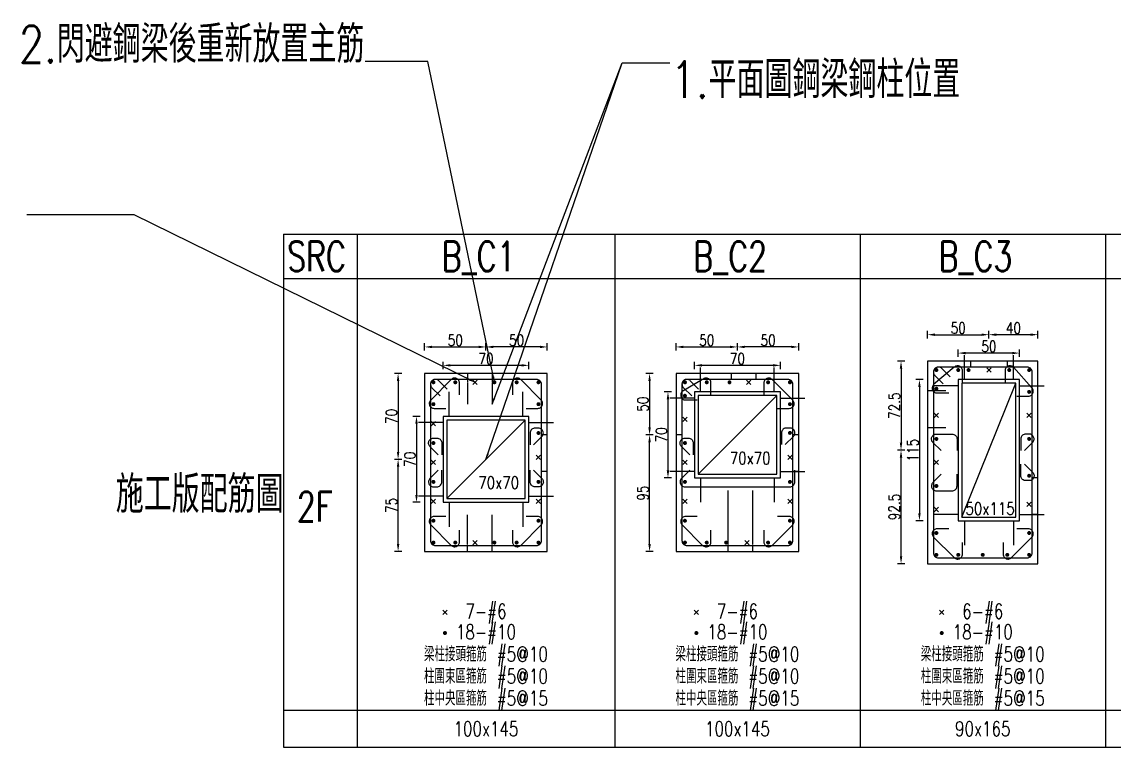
# Model space of a CAD drawing. Header units: millimetres. Extents: x 1284 to 6172, y 54950 to 59013.
# Drawn here: x 2054 to 2944, y 55389 to 55980 of the extents above; entities that cross this region are included whole.
import ezdxf
from ezdxf.enums import TextEntityAlignment as Align

# ---------------------------------------------------------------- set-up
doc = ezdxf.new("R2010")
doc.units = ezdxf.units.MM
doc.linetypes.add('CENTER', pattern=[2, 1.25, -0.25, 0.25, -0.25])
for name, color, linetype in [('SRC鋼梁', 1, 'Continuous'), ('TC-鋼柱', 11, 'Continuous'), ('主筋斷面', 1, 'Continuous'), ('工作筋', 1, 'Continuous'), ('文字-主筋根數', 7, 'Continuous'), ('文字-剪力筋 中央區', 7, 'Continuous'), ('文字-剪力筋-BC', 7, 'Continuous'), ('文字-剪力筋-圍束區', 7, 'Continuous'), ('文字-斷面尺寸', 7, 'Continuous'), ('文字-柱線名稱', 7, 'Continuous'), ('文字-樓群名稱', 7, 'Continuous'), ('柱斷面線', 4, 'Continuous'), ('標註字', 4, 'Continuous'), ('箍筋線', 1, 'Continuous'), ('網格線', 7, 'Continuous')]:
    doc.layers.add(name, color=color, linetype=linetype)
doc.layers.add('TC-鋼粱(隱藏)', color=183, linetype='CENTER', plot=False)
doc.styles.get("Standard").update_dxf_attribs({"font": 'arial.ttf'})
doc.styles.add('TXT', font='TXT.shx', dxfattribs={"width": 0.8, "bigfont": 'ae.shx'})
doc.dimstyles.new('ISO-25', dxfattribs={"dimtxt": 2.5, "dimasz": 2.5, "dimexe": 1.25, "dimexo": 0.625, "dimtad": 1, "dimtxsty": 'Standard', "dimcen": 2.5, "dimadec": 0, "dimazin": 0, "dimtfac": 1, "dimtmove": 0, "dimatfit": 3, "dimfxl": 0, "dimarcsym": 0})
doc.dimstyles.new('TC-DIM1(60)', dxfattribs={"dimscale": 0.3, "dimtxt": 30, "dimasz": 20, "dimexe": 10, "dimexo": 10, "dimgap": 3, "dimtad": 1, "dimdec": 1, "dimdsep": 46, "dimtxsty": 'TXT', "dimcen": 1, "dimclrd": 4, "dimclre": 4, "dimclrt": 6, "dimadec": 0, "dimazin": 0, "dimtfac": 1, "dimtdec": 1, "dimtix": 1, "dimtofl": 0, "dimtmove": 2, "dimatfit": 3, "dimfxl": 0, "dimtolj": 1, "dimtzin": 0, "dimarcsym": 0})

# ---------------------------------------------------------------- blocks, each defined once
blk = doc.blocks.new('Circle_Filled')
at = {"const_width": 0.5}
blk.add_lwpolyline([(-0.25, 0, 1), (0.25, 0, 1)], format="xyb", close=True, dxfattribs=at)
blk = doc.blocks.new('*D92')
at = {"layer": 'Defpoints', "color": 0}
for p in [(2432.09, 55715.35), (2432.09, 55700.35), (2382.08, 55693.73)]:
    blk.add_point(p, dxfattribs=at)
at = {"layer": '標註字', "color": 4, "lineweight": -2}
for p, q in [((2382.08, 55712.35), (2382.08, 55718.35)), ((2432.09, 55712.35), (2432.09, 55718.35)), ((2388.08, 55715.35), (2426.09, 55715.35))]:
    blk.add_line(p, q, dxfattribs=at)
at = {"layer": '標註字', "color": 4}
for points in [[(2388.08, 55716.35), (2388.08, 55714.35), (2382.08, 55715.35)], [(2426.09, 55716.35), (2426.09, 55714.35), (2432.09, 55715.35)]]:
    blk.add_solid(points, dxfattribs=at)
at = {"layer": '標註字', "color": 6, "insert": (2407.08, 55720.75), "char_height": 9, "attachment_point": 5, "style": 'TXT'}
blk.add_mtext('\\A1;50', dxfattribs=at)
blk = doc.blocks.new('*D93')
at = {"layer": 'Defpoints', "color": 0}
for p in [(2432.09, 55715.35), (2432.09, 55700.35), (2482.08, 55693.73)]:
    blk.add_point(p, dxfattribs=at)
at = {"layer": '標註字', "color": 4, "lineweight": -2}
for p, q in [((2432.09, 55712.35), (2432.09, 55718.35)), ((2482.08, 55712.35), (2482.08, 55718.35)), ((2476.08, 55715.35), (2438.09, 55715.35))]:
    blk.add_line(p, q, dxfattribs=at)
at = {"layer": '標註字', "color": 4}
for points in [[(2438.09, 55716.35), (2438.09, 55714.35), (2432.09, 55715.35)], [(2476.08, 55716.35), (2476.08, 55714.35), (2482.08, 55715.35)]]:
    blk.add_solid(points, dxfattribs=at)
at = {"layer": '標註字', "color": 6, "insert": (2457.08, 55720.75), "char_height": 9, "attachment_point": 5, "style": 'TXT'}
blk.add_mtext('\\A1;50', dxfattribs=at)
blk = doc.blocks.new('*D94')
at = {"layer": 'Defpoints', "color": 0}
for p in [(2360.46, 55623.73), (2375.46, 55623.73), (2382.08, 55548.73)]:
    blk.add_point(p, dxfattribs=at)
at = {"layer": '標註字', "color": 4, "lineweight": -2}
for p, q in [((2363.46, 55623.73), (2357.46, 55623.73)), ((2360.46, 55554.73), (2360.46, 55617.73)), ((2363.46, 55548.73), (2357.46, 55548.73))]:
    blk.add_line(p, q, dxfattribs=at)
at = {"layer": '標註字', "color": 4}
for points in [[(2359.46, 55617.73), (2361.46, 55617.73), (2360.46, 55623.73)], [(2359.46, 55554.73), (2361.46, 55554.73), (2360.46, 55548.73)]]:
    blk.add_solid(points, dxfattribs=at)
at = {"layer": '標註字', "color": 6, "insert": (2355.06, 55586.23), "char_height": 9, "attachment_point": 5, "rotation": 90, "style": 'TXT'}
blk.add_mtext('\\A1;75', dxfattribs=at)
blk = doc.blocks.new('*D95')
at = {"layer": 'Defpoints', "color": 0}
for p in [(2382.08, 55693.73), (2360.46, 55623.73), (2375.46, 55623.73)]:
    blk.add_point(p, dxfattribs=at)
at = {"layer": '標註字', "color": 4, "lineweight": -2}
for p, q in [((2363.46, 55693.73), (2357.46, 55693.73)), ((2360.46, 55687.73), (2360.46, 55629.73)), ((2363.46, 55623.73), (2357.46, 55623.73))]:
    blk.add_line(p, q, dxfattribs=at)
at = {"layer": '標註字', "color": 4}
for points in [[(2359.46, 55687.73), (2361.46, 55687.73), (2360.46, 55693.73)], [(2359.46, 55629.73), (2361.46, 55629.73), (2360.46, 55623.73)]]:
    blk.add_solid(points, dxfattribs=at)
at = {"layer": '標註字', "color": 6, "insert": (2355.06, 55658.73), "char_height": 9, "attachment_point": 5, "rotation": 90, "style": 'TXT'}
blk.add_mtext('\\A1;70', dxfattribs=at)
blk = doc.blocks.new('*D96')
at = {"layer": 'Defpoints', "color": 0}
for p in [(2397.08, 55658.73), (2375.46, 55588.73), (2397.08, 55588.73)]:
    blk.add_point(p, dxfattribs=at)
at = {"layer": '標註字', "color": 4, "lineweight": -2}
for p, q in [((2378.46, 55658.73), (2372.46, 55658.73)), ((2375.46, 55652.73), (2375.46, 55594.73)), ((2378.46, 55588.73), (2372.46, 55588.73))]:
    blk.add_line(p, q, dxfattribs=at)
at = {"layer": '標註字', "color": 4}
for points in [[(2374.46, 55652.73), (2376.46, 55652.73), (2375.46, 55658.73)], [(2374.46, 55594.73), (2376.46, 55594.73), (2375.46, 55588.73)]]:
    blk.add_solid(points, dxfattribs=at)
at = {"layer": '標註字', "color": 6, "insert": (2370.06, 55623.73), "char_height": 9, "attachment_point": 5, "rotation": 90, "style": 'TXT'}
blk.add_mtext('\\A1;70', dxfattribs=at)
blk = doc.blocks.new('*D97')
at = {"layer": 'Defpoints', "color": 0}
for p in [(2397.08, 55700.35), (2397.08, 55658.73), (2467.08, 55658.73)]:
    blk.add_point(p, dxfattribs=at)
at = {"layer": '標註字', "color": 4, "lineweight": -2}
for p, q in [((2397.08, 55697.35), (2397.08, 55703.35)), ((2461.08, 55700.35), (2403.08, 55700.35)), ((2467.08, 55697.35), (2467.08, 55703.35))]:
    blk.add_line(p, q, dxfattribs=at)
at = {"layer": '標註字', "color": 4}
for points in [[(2403.08, 55701.35), (2403.08, 55699.35), (2397.08, 55700.35)], [(2461.08, 55701.35), (2461.08, 55699.35), (2467.08, 55700.35)]]:
    blk.add_solid(points, dxfattribs=at)
at = {"layer": '標註字', "color": 6, "insert": (2432.08, 55705.75), "char_height": 9, "attachment_point": 5, "style": 'TXT'}
blk.add_mtext('\\A1;70', dxfattribs=at)
blk = doc.blocks.new('*D98')
at = {"layer": 'Defpoints', "color": 0}
for p in [(2842.09, 55725.35), (2842.09, 55710.35), (2792.08, 55703.73)]:
    blk.add_point(p, dxfattribs=at)
at = {"layer": '標註字', "color": 4, "lineweight": -2}
for p, q in [((2792.08, 55722.35), (2792.08, 55728.35)), ((2798.08, 55725.35), (2836.09, 55725.35)), ((2842.09, 55722.35), (2842.09, 55728.35))]:
    blk.add_line(p, q, dxfattribs=at)
at = {"layer": '標註字', "color": 4}
for points in [[(2798.08, 55726.35), (2798.08, 55724.35), (2792.08, 55725.35)], [(2836.09, 55726.35), (2836.09, 55724.35), (2842.09, 55725.35)]]:
    blk.add_solid(points, dxfattribs=at)
at = {"layer": '標註字', "color": 6, "insert": (2817.08, 55730.75), "char_height": 9, "attachment_point": 5, "style": 'TXT'}
blk.add_mtext('\\A1;50', dxfattribs=at)
blk = doc.blocks.new('*D99')
at = {"layer": 'Defpoints', "color": 0}
for p in [(2842.09, 55725.35), (2842.09, 55710.35), (2882.08, 55703.73)]:
    blk.add_point(p, dxfattribs=at)
at = {"layer": '標註字', "color": 4, "lineweight": -2}
for p, q in [((2842.09, 55722.35), (2842.09, 55728.35)), ((2876.08, 55725.35), (2848.09, 55725.35)), ((2882.08, 55722.35), (2882.08, 55728.35))]:
    blk.add_line(p, q, dxfattribs=at)
at = {"layer": '標註字', "color": 4}
for points in [[(2848.09, 55726.35), (2848.09, 55724.35), (2842.09, 55725.35)], [(2876.08, 55726.35), (2876.08, 55724.35), (2882.08, 55725.35)]]:
    blk.add_solid(points, dxfattribs=at)
at = {"layer": '標註字', "color": 6, "insert": (2862.08, 55730.75), "char_height": 9, "attachment_point": 5, "style": 'TXT'}
blk.add_mtext('\\A1;40', dxfattribs=at)
blk = doc.blocks.new('*D100')
at = {"layer": 'Defpoints', "color": 0}
for p in [(2770.46, 55631.22), (2785.46, 55631.22), (2792.08, 55538.73)]:
    blk.add_point(p, dxfattribs=at)
at = {"layer": '標註字', "color": 4, "lineweight": -2}
for p, q in [((2773.46, 55631.22), (2767.46, 55631.22)), ((2770.46, 55544.73), (2770.46, 55625.22)), ((2773.46, 55538.73), (2767.46, 55538.73))]:
    blk.add_line(p, q, dxfattribs=at)
at = {"layer": '標註字', "color": 4}
for points in [[(2769.46, 55625.22), (2771.46, 55625.22), (2770.46, 55631.22)], [(2769.46, 55544.73), (2771.46, 55544.73), (2770.46, 55538.73)]]:
    blk.add_solid(points, dxfattribs=at)
at = {"layer": '標註字', "color": 6, "insert": (2765.06, 55584.97), "char_height": 9, "attachment_point": 5, "rotation": 90, "style": 'TXT'}
blk.add_mtext('\\A1;92.5', dxfattribs=at)
blk = doc.blocks.new('*D17')
at = {"layer": 'Defpoints', "color": 0}
for p in [(2792.08, 55703.73), (2770.46, 55631.22), (2785.46, 55631.22)]:
    blk.add_point(p, dxfattribs=at)
at = {"layer": '標註字', "color": 4, "lineweight": -2}
for p, q in [((2773.46, 55703.73), (2767.46, 55703.73)), ((2770.46, 55697.73), (2770.46, 55637.22)), ((2773.46, 55631.22), (2767.46, 55631.22))]:
    blk.add_line(p, q, dxfattribs=at)
at = {"layer": '標註字', "color": 4}
for points in [[(2769.46, 55697.73), (2771.46, 55697.73), (2770.46, 55703.73)], [(2769.46, 55637.22), (2771.46, 55637.22), (2770.46, 55631.22)]]:
    blk.add_solid(points, dxfattribs=at)
at = {"layer": '標註字', "color": 6, "insert": (2765.06, 55667.47), "char_height": 9, "attachment_point": 5, "rotation": 90, "style": 'TXT'}
blk.add_mtext('\\A1;72.5', dxfattribs=at)
blk = doc.blocks.new('*D18')
at = {"layer": 'Defpoints', "color": 0}
for p in [(2817.08, 55688.72), (2785.46, 55573.72), (2817.08, 55573.72)]:
    blk.add_point(p, dxfattribs=at)
at = {"layer": '標註字', "color": 4, "lineweight": -2}
for p, q in [((2788.46, 55688.72), (2782.46, 55688.72)), ((2785.46, 55682.72), (2785.46, 55579.72)), ((2788.46, 55573.72), (2782.46, 55573.72))]:
    blk.add_line(p, q, dxfattribs=at)
at = {"layer": '標註字', "color": 4}
for points in [[(2784.46, 55682.72), (2786.46, 55682.72), (2785.46, 55688.72)], [(2784.46, 55579.72), (2786.46, 55579.72), (2785.46, 55573.72)]]:
    blk.add_solid(points, dxfattribs=at)
at = {"layer": '標註字', "color": 6, "insert": (2780.06, 55631.22), "char_height": 9, "attachment_point": 5, "rotation": 90, "style": 'TXT'}
blk.add_mtext('\\A1;115', dxfattribs=at)
blk = doc.blocks.new('*D19')
at = {"layer": 'Defpoints', "color": 0}
for p in [(2817.08, 55710.35), (2817.08, 55688.72), (2867.08, 55688.72)]:
    blk.add_point(p, dxfattribs=at)
at = {"layer": '標註字', "color": 4, "lineweight": -2}
for p, q in [((2817.08, 55707.35), (2817.08, 55713.35)), ((2861.08, 55710.35), (2823.08, 55710.35)), ((2867.08, 55707.35), (2867.08, 55713.35))]:
    blk.add_line(p, q, dxfattribs=at)
at = {"layer": '標註字', "color": 4}
for points in [[(2823.08, 55711.35), (2823.08, 55709.35), (2817.08, 55710.35)], [(2861.08, 55711.35), (2861.08, 55709.35), (2867.08, 55710.35)]]:
    blk.add_solid(points, dxfattribs=at)
at = {"layer": '標註字', "color": 6, "insert": (2842.08, 55715.75), "char_height": 9, "attachment_point": 5, "style": 'TXT'}
blk.add_mtext('\\A1;50', dxfattribs=at)
blk = doc.blocks.new('x')
at = {"layer": '工作筋'}
for p, q in [((-1.77, -1.77), (1.77, 1.77)), ((-1.77, 1.77), (1.77, -1.77))]:
    blk.add_line(p, q, dxfattribs=at)
blk = doc.blocks.new('*D11')
at = {"layer": 'Defpoints', "color": 0}
for p in [(2637.09, 55715.35), (2637.09, 55700.35), (2587.08, 55693.73)]:
    blk.add_point(p, dxfattribs=at)
at = {"layer": '標註字', "color": 4, "lineweight": -2}
for p, q in [((2587.08, 55712.35), (2587.08, 55718.35)), ((2637.09, 55712.35), (2637.09, 55718.35)), ((2593.08, 55715.35), (2631.09, 55715.35))]:
    blk.add_line(p, q, dxfattribs=at)
at = {"layer": '標註字', "color": 4}
for points in [[(2593.08, 55716.35), (2593.08, 55714.35), (2587.08, 55715.35)], [(2631.09, 55716.35), (2631.09, 55714.35), (2637.09, 55715.35)]]:
    blk.add_solid(points, dxfattribs=at)
at = {"layer": '標註字', "color": 6, "insert": (2612.08, 55720.75), "char_height": 9, "attachment_point": 5, "style": 'TXT'}
blk.add_mtext('\\A1;50', dxfattribs=at)
blk = doc.blocks.new('*D12')
at = {"layer": 'Defpoints', "color": 0}
for p in [(2637.09, 55715.35), (2637.09, 55700.35), (2687.08, 55693.73)]:
    blk.add_point(p, dxfattribs=at)
at = {"layer": '標註字', "color": 4, "lineweight": -2}
for p, q in [((2637.09, 55712.35), (2637.09, 55718.35)), ((2687.08, 55712.35), (2687.08, 55718.35)), ((2681.08, 55715.35), (2643.09, 55715.35))]:
    blk.add_line(p, q, dxfattribs=at)
at = {"layer": '標註字', "color": 4}
for points in [[(2643.09, 55716.35), (2643.09, 55714.35), (2637.09, 55715.35)], [(2681.08, 55716.35), (2681.08, 55714.35), (2687.08, 55715.35)]]:
    blk.add_solid(points, dxfattribs=at)
at = {"layer": '標註字', "color": 6, "insert": (2662.08, 55720.75), "char_height": 9, "attachment_point": 5, "style": 'TXT'}
blk.add_mtext('\\A1;50', dxfattribs=at)
blk = doc.blocks.new('*D13')
at = {"layer": 'Defpoints', "color": 0}
for p in [(2565.46, 55643.73), (2580.46, 55643.73), (2587.08, 55548.73)]:
    blk.add_point(p, dxfattribs=at)
at = {"layer": '標註字', "color": 4, "lineweight": -2}
for p, q in [((2568.46, 55643.73), (2562.46, 55643.73)), ((2565.46, 55554.73), (2565.46, 55637.73)), ((2568.46, 55548.73), (2562.46, 55548.73))]:
    blk.add_line(p, q, dxfattribs=at)
at = {"layer": '標註字', "color": 4}
for points in [[(2564.46, 55637.73), (2566.46, 55637.73), (2565.46, 55643.73)], [(2564.46, 55554.73), (2566.46, 55554.73), (2565.46, 55548.73)]]:
    blk.add_solid(points, dxfattribs=at)
at = {"layer": '標註字', "color": 6, "insert": (2560.06, 55596.23), "char_height": 9, "attachment_point": 5, "rotation": 90, "style": 'TXT'}
blk.add_mtext('\\A1;95', dxfattribs=at)
blk = doc.blocks.new('*D14')
at = {"layer": 'Defpoints', "color": 0}
for p in [(2587.08, 55693.73), (2565.46, 55643.73), (2580.46, 55643.73)]:
    blk.add_point(p, dxfattribs=at)
at = {"layer": '標註字', "color": 4, "lineweight": -2}
for p, q in [((2568.46, 55693.73), (2562.46, 55693.73)), ((2565.46, 55687.73), (2565.46, 55649.73)), ((2568.46, 55643.73), (2562.46, 55643.73))]:
    blk.add_line(p, q, dxfattribs=at)
at = {"layer": '標註字', "color": 4}
for points in [[(2564.46, 55687.73), (2566.46, 55687.73), (2565.46, 55693.73)], [(2564.46, 55649.73), (2566.46, 55649.73), (2565.46, 55643.73)]]:
    blk.add_solid(points, dxfattribs=at)
at = {"layer": '標註字', "color": 6, "insert": (2560.06, 55668.73), "char_height": 9, "attachment_point": 5, "rotation": 90, "style": 'TXT'}
blk.add_mtext('\\A1;50', dxfattribs=at)
blk = doc.blocks.new('*D15')
at = {"layer": 'Defpoints', "color": 0}
for p in [(2602.08, 55678.73), (2580.46, 55608.73), (2602.08, 55608.73)]:
    blk.add_point(p, dxfattribs=at)
at = {"layer": '標註字', "color": 4, "lineweight": -2}
for p, q in [((2583.46, 55678.73), (2577.46, 55678.73)), ((2580.46, 55672.73), (2580.46, 55614.73)), ((2583.46, 55608.73), (2577.46, 55608.73))]:
    blk.add_line(p, q, dxfattribs=at)
at = {"layer": '標註字', "color": 4}
for points in [[(2579.46, 55672.73), (2581.46, 55672.73), (2580.46, 55678.73)], [(2579.46, 55614.73), (2581.46, 55614.73), (2580.46, 55608.73)]]:
    blk.add_solid(points, dxfattribs=at)
at = {"layer": '標註字', "color": 6, "insert": (2575.06, 55643.73), "char_height": 9, "attachment_point": 5, "rotation": 90, "style": 'TXT'}
blk.add_mtext('\\A1;70', dxfattribs=at)
blk = doc.blocks.new('*D16')
at = {"layer": 'Defpoints', "color": 0}
for p in [(2602.08, 55700.35), (2602.08, 55678.73), (2672.08, 55678.73)]:
    blk.add_point(p, dxfattribs=at)
at = {"layer": '標註字', "color": 4, "lineweight": -2}
for p, q in [((2602.08, 55697.35), (2602.08, 55703.35)), ((2666.08, 55700.35), (2608.08, 55700.35)), ((2672.08, 55697.35), (2672.08, 55703.35))]:
    blk.add_line(p, q, dxfattribs=at)
at = {"layer": '標註字', "color": 4}
for points in [[(2608.08, 55701.35), (2608.08, 55699.35), (2602.08, 55700.35)], [(2666.08, 55701.35), (2666.08, 55699.35), (2672.08, 55700.35)]]:
    blk.add_solid(points, dxfattribs=at)
at = {"layer": '標註字', "color": 6, "insert": (2637.08, 55705.75), "char_height": 9, "attachment_point": 5, "style": 'TXT'}
blk.add_mtext('\\A1;70', dxfattribs=at)
blk = doc.blocks.new('-70x70')
for points in [[(0, 0), (70, 0), (70, 70), (0, 70)], [(3, 3), (67, 3), (67, 67), (3, 67)]]:
    blk.add_lwpolyline(points, close=True)
at = {"layer": 'Defpoints', "color": 2}
for p, q in [((5, 85), (5, 90)), ((65, 85), (65, 90)), ((-15, 65), (-20, 65)), ((85, 65), (90, 65)), ((-15, 5), (-20, 5)), ((85, 5), (90, 5)), ((5, -15), (5, -20)), ((65, -15), (65, -20))]:
    blk.add_line(p, q, dxfattribs=at)
at = {"layer": 'Defpoints'}
for p, q in [((5, 70), (5, 85)), ((65, 70), (65, 85)), ((0, 65), (-15, 65)), ((3, 3), (67, 67)), ((70, 65), (85, 65)), ((0, 5), (-15, 5)), ((5, 0), (5, -15)), ((65, 0), (65, -15)), ((70, 5), (85, 5))]:
    blk.add_line(p, q, dxfattribs=at)
at = {"layer": 'Defpoints', "style": 'TXT', "width": 0.8}
blk.add_text('70x70', height=10, dxfattribs=at).set_placement((62, 8), align=Align.BOTTOM_RIGHT)
blk = doc.blocks.new('-50x115')
for points in [[(0, 0), (50, 0), (50, 115), (0, 115)], [(3, 3), (47, 3), (47, 112), (3, 112)]]:
    blk.add_lwpolyline(points, close=True)
at = {"layer": 'Defpoints', "color": 2}
for p, q in [((5, 130), (5, 135)), ((45, 130), (45, 135)), ((-15, 110), (-20, 110)), ((65, 110), (70, 110)), ((-15, 5), (-20, 5)), ((65, 5), (70, 5)), ((5, -15), (5, -20)), ((45, -15), (45, -20))]:
    blk.add_line(p, q, dxfattribs=at)
at = {"layer": 'Defpoints'}
for p, q in [((5, 115), (5, 130)), ((45, 115), (45, 130)), ((0, 110), (-15, 110)), ((3, 3), (47, 112)), ((50, 110), (65, 110)), ((0, 5), (-15, 5)), ((50, 5), (65, 5)), ((5, 0), (5, -15)), ((45, 0), (45, -15))]:
    blk.add_line(p, q, dxfattribs=at)
at = {"layer": 'Defpoints', "insert": (5.89, 14.92), "char_height": 10, "width": 33.6112, "attachment_point": 1, "style": 'TXT'}
blk.add_mtext('50x115', dxfattribs=at)

msp = doc.modelspace()

# ---------------------------------------------------------------- linework, layer by layer
at = {"layer": 'TC-鋼粱(隱藏)'}
for p, q in [((2827.08, 55703.73), (2827.08, 55698.73)), ((2857.08, 55703.73), (2857.08, 55698.73)), ((2417.08, 55693.73), (2417.08, 55668.73)), ((2437.08, 55693.73), (2437.08, 55668.73)), ((2632.08, 55693.73), (2632.08, 55688.73)), ((2652.08, 55693.73), (2652.08, 55688.73)), ((2592.08, 55673.73), (2587.08, 55673.73)), ((2807.08, 55679.53), (2792.08, 55679.53)), ((2807.08, 55649.53), (2792.08, 55649.53)), ((2482.08, 55643.79), (2477.08, 55643.79)), ((2592.08, 55643.73), (2587.08, 55643.73)), ((2687.08, 55643.73), (2682.08, 55643.73)), ((2482.08, 55613.79), (2477.08, 55613.79)), ((2687.08, 55613.73), (2682.08, 55613.73)), ((2882.08, 55608.73), (2877.08, 55608.73)), ((2629.58, 55548.73), (2629.58, 55598.73)), ((2649.58, 55548.73), (2649.58, 55598.73)), ((2417.08, 55548.73), (2417.08, 55578.73)), ((2437.08, 55548.73), (2437.08, 55578.73)), ((2882.08, 55578.73), (2877.08, 55578.73))]:
    msp.add_line(p, q, dxfattribs=at)
at = {"layer": '柱斷面線', "lineweight": 5}
for points in [[(2792.08, 55538.73), (2882.08, 55538.73), (2882.08, 55703.73), (2792.08, 55703.73), (2792.08, 55538.73)], [(2382.08, 55548.73), (2482.08, 55548.73), (2482.08, 55693.73), (2382.08, 55693.73), (2382.08, 55548.73)], [(2587.08, 55548.73), (2687.08, 55548.73), (2687.08, 55693.73), (2587.08, 55693.73), (2587.08, 55548.73)]]:
    msp.add_lwpolyline(points, dxfattribs=at)
at = {"layer": '箍筋線', "lineweight": 5}
for points in [[(2820.51, 55686.44), (2820.51, 55695.98), (2820.45, 55696.64), (2820.29, 55697.29), (2820.01, 55697.9), (2819.64, 55698.46), (2819.18, 55698.94), (2818.65, 55699.34), (2818.06, 55699.65), (2817.42, 55699.85), (2816.76, 55699.95), (2816.09, 55699.93), (2815.43, 55699.8), (2814.81, 55699.56), (2814.23, 55699.22), (2813.72, 55698.79), (2797.02, 55684.62), (2796.59, 55684.11), (2796.25, 55683.54), (2796.01, 55682.91), (2795.88, 55682.26), (2795.86, 55681.59), (2795.95, 55680.93), (2796.16, 55680.29), (2796.46, 55679.7), (2796.87, 55679.16), (2797.35, 55678.7), (2797.91, 55678.33), (2798.52, 55678.06), (2799.16, 55677.89), (2799.83, 55677.84), (2809.37, 55677.84)], [(2810.41, 55691.02), (2803.66, 55697.77), (2803.15, 55698.2), (2802.58, 55698.54), (2801.95, 55698.78), (2801.3, 55698.91), (2800.63, 55698.93), (2799.97, 55698.83), (2799.33, 55698.63), (2798.74, 55698.32), (2798.2, 55697.92), (2797.74, 55697.43), (2797.37, 55696.88), (2797.1, 55696.27), (2796.93, 55695.62), (2796.88, 55694.96), (2796.88, 55547.5), (2796.94, 55546.81), (2797.12, 55546.14), (2797.41, 55545.51), (2797.81, 55544.94), (2798.3, 55544.45), (2798.86, 55544.05), (2799.49, 55543.76), (2800.16, 55543.58), (2800.85, 55543.52), (2873.31, 55543.52), (2874, 55543.58), (2874.67, 55543.76), (2875.3, 55544.05), (2875.87, 55544.45), (2876.36, 55544.94), (2876.75, 55545.51), (2877.05, 55546.14), (2877.23, 55546.81), (2877.29, 55547.5), (2877.29, 55694.96), (2877.23, 55695.65), (2877.05, 55696.32), (2876.75, 55696.94), (2876.36, 55697.51), (2875.87, 55698), (2875.3, 55698.4), (2874.67, 55698.69), (2874, 55698.87), (2873.31, 55698.93), (2800.85, 55698.93), (2800.19, 55698.88), (2799.54, 55698.71), (2798.93, 55698.44), (2798.37, 55698.06), (2797.89, 55697.61), (2797.49, 55697.07), (2797.18, 55696.48), (2796.98, 55695.84), (2796.88, 55695.18), (2796.9, 55694.51), (2797.03, 55693.86), (2797.27, 55693.23), (2797.61, 55692.66), (2798.04, 55692.15), (2804.79, 55685.4)], [(2864.79, 55675.3), (2874.33, 55675.3), (2875, 55675.36), (2875.65, 55675.52), (2876.26, 55675.8), (2876.81, 55676.17), (2877.3, 55676.63), (2877.7, 55677.16), (2878.01, 55677.75), (2878.21, 55678.39), (2878.3, 55679.05), (2878.28, 55679.72), (2878.15, 55680.37), (2877.92, 55681), (2877.58, 55681.57), (2877.14, 55682.09), (2862.02, 55698.79), (2861.51, 55699.22), (2860.93, 55699.56), (2860.31, 55699.8), (2859.65, 55699.93), (2858.99, 55699.95), (2858.32, 55699.85), (2857.69, 55699.65), (2857.09, 55699.34), (2856.56, 55698.94), (2856.1, 55698.46), (2855.73, 55697.9), (2855.46, 55697.29), (2855.29, 55696.64), (2855.23, 55695.98), (2855.23, 55686.44)], [(2410.51, 55676.44), (2410.51, 55685.98), (2410.45, 55686.64), (2410.29, 55687.29), (2410.01, 55687.9), (2409.64, 55688.46), (2409.18, 55688.94), (2408.65, 55689.34), (2408.06, 55689.65), (2407.42, 55689.85), (2406.76, 55689.95), (2406.09, 55689.93), (2405.43, 55689.8), (2404.81, 55689.56), (2404.23, 55689.22), (2403.72, 55688.79), (2387.02, 55672.09), (2386.59, 55671.57), (2386.25, 55671), (2386.01, 55670.37), (2385.88, 55669.72), (2385.86, 55669.05), (2385.95, 55668.39), (2386.16, 55667.75), (2386.46, 55667.16), (2386.87, 55666.63), (2387.35, 55666.17), (2387.91, 55665.8), (2388.52, 55665.52), (2389.16, 55665.36), (2389.83, 55665.3), (2399.37, 55665.3)], [(2464.79, 55665.3), (2474.33, 55665.3), (2475, 55665.36), (2475.65, 55665.52), (2476.26, 55665.8), (2476.81, 55666.17), (2477.3, 55666.63), (2477.7, 55667.16), (2478.01, 55667.75), (2478.21, 55668.39), (2478.3, 55669.05), (2478.28, 55669.72), (2478.15, 55670.37), (2477.92, 55671), (2477.58, 55671.57), (2477.14, 55672.09), (2460.44, 55688.79), (2459.93, 55689.22), (2459.35, 55689.56), (2458.73, 55689.8), (2458.08, 55689.93), (2457.41, 55689.95), (2456.75, 55689.85), (2456.11, 55689.65), (2455.52, 55689.34), (2454.98, 55688.94), (2454.52, 55688.46), (2454.15, 55687.9), (2453.88, 55687.29), (2453.71, 55686.64), (2453.66, 55685.98), (2453.66, 55676.44)], [(2615.51, 55676.44), (2615.51, 55685.98), (2615.45, 55686.64), (2615.29, 55687.29), (2615.01, 55687.9), (2614.64, 55688.46), (2614.18, 55688.94), (2613.65, 55689.34), (2613.06, 55689.65), (2612.42, 55689.85), (2611.76, 55689.95), (2611.09, 55689.93), (2610.43, 55689.8), (2609.81, 55689.56), (2609.23, 55689.22), (2608.72, 55688.79), (2592.02, 55678.94), (2591.59, 55678.43), (2591.25, 55677.85), (2591.01, 55677.23), (2590.88, 55676.57), (2590.86, 55675.91), (2590.95, 55675.24), (2591.16, 55674.61), (2591.46, 55674.01), (2591.87, 55673.48), (2592.35, 55673.02), (2592.91, 55672.65), (2593.52, 55672.38), (2594.16, 55672.21), (2594.83, 55672.15), (2604.37, 55672.15)], [(2669.79, 55665.3), (2679.33, 55665.3), (2680, 55665.36), (2680.65, 55665.52), (2681.26, 55665.8), (2681.81, 55666.17), (2682.3, 55666.63), (2682.7, 55667.16), (2683.01, 55667.75), (2683.21, 55668.39), (2683.3, 55669.05), (2683.28, 55669.72), (2683.15, 55670.37), (2682.92, 55671), (2682.58, 55671.57), (2682.14, 55672.09), (2665.44, 55688.79), (2664.93, 55689.22), (2664.35, 55689.56), (2663.73, 55689.8), (2663.08, 55689.93), (2662.41, 55689.95), (2661.75, 55689.85), (2661.11, 55689.65), (2660.52, 55689.34), (2659.98, 55688.94), (2659.52, 55688.46), (2659.15, 55687.9), (2658.88, 55687.29), (2658.71, 55686.64), (2658.66, 55685.98), (2658.66, 55676.44)], [(2400.41, 55681.02), (2393.66, 55687.77), (2393.15, 55688.2), (2392.58, 55688.54), (2391.95, 55688.78), (2391.3, 55688.91), (2390.63, 55688.93), (2389.97, 55688.83), (2389.33, 55688.63), (2388.74, 55688.32), (2388.2, 55687.92), (2387.74, 55687.43), (2387.37, 55686.88), (2387.1, 55686.27), (2386.93, 55685.62), (2386.88, 55684.96), (2386.88, 55557.5), (2386.94, 55556.81), (2387.12, 55556.14), (2387.41, 55555.51), (2387.81, 55554.94), (2388.3, 55554.45), (2388.86, 55554.05), (2389.49, 55553.76), (2390.16, 55553.58), (2390.85, 55553.52), (2473.31, 55553.52), (2474, 55553.58), (2474.67, 55553.76), (2475.3, 55554.05), (2475.87, 55554.45), (2476.36, 55554.94), (2476.75, 55555.51), (2477.05, 55556.14), (2477.23, 55556.81), (2477.29, 55557.5), (2477.29, 55684.96), (2477.23, 55685.65), (2477.05, 55686.32), (2476.75, 55686.94), (2476.36, 55687.51), (2475.87, 55688), (2475.3, 55688.4), (2474.67, 55688.69), (2474, 55688.87), (2473.31, 55688.93), (2390.85, 55688.93), (2390.19, 55688.88), (2389.54, 55688.71), (2388.93, 55688.44), (2388.37, 55688.06), (2387.89, 55687.61), (2387.49, 55687.07), (2387.18, 55686.48), (2386.98, 55685.84), (2386.88, 55685.18), (2386.9, 55684.51), (2387.03, 55683.86), (2387.27, 55683.23), (2387.61, 55682.66), (2388.04, 55682.15), (2394.79, 55675.4)], [(2605.41, 55681.02), (2598.66, 55687.77), (2598.15, 55688.2), (2597.58, 55688.54), (2596.95, 55688.78), (2596.3, 55688.91), (2595.63, 55688.93), (2594.97, 55688.83), (2594.33, 55688.63), (2593.74, 55688.32), (2593.2, 55687.92), (2592.74, 55687.43), (2592.37, 55686.88), (2592.1, 55686.27), (2591.93, 55685.62), (2591.88, 55684.96), (2591.88, 55557.5), (2591.94, 55556.81), (2592.12, 55556.14), (2592.41, 55555.51), (2592.81, 55554.94), (2593.3, 55554.45), (2593.86, 55554.05), (2594.49, 55553.76), (2595.16, 55553.58), (2595.85, 55553.52), (2678.31, 55553.52), (2679, 55553.58), (2679.67, 55553.76), (2680.3, 55554.05), (2680.87, 55554.45), (2681.36, 55554.94), (2681.75, 55555.51), (2682.05, 55556.14), (2682.23, 55556.81), (2682.29, 55557.5), (2682.29, 55684.96), (2682.23, 55685.65), (2682.05, 55686.32), (2681.75, 55686.94), (2681.36, 55687.51), (2680.87, 55688), (2680.3, 55688.4), (2679.67, 55688.69), (2679, 55688.87), (2678.31, 55688.93), (2595.85, 55688.93), (2595.19, 55688.88), (2594.54, 55688.71), (2593.93, 55688.44), (2593.37, 55688.06), (2592.89, 55687.61), (2592.49, 55687.07), (2592.18, 55686.48), (2591.98, 55685.84), (2591.88, 55685.18), (2591.9, 55684.51), (2592.03, 55683.86), (2592.27, 55683.23), (2592.61, 55682.66), (2593.04, 55682.15), (2599.79, 55675.4)], [(2470.97, 55635.66), (2477.71, 55642.4), (2478.14, 55642.92), (2478.48, 55643.49), (2478.72, 55644.11), (2478.85, 55644.77), (2478.87, 55645.44), (2478.78, 55646.1), (2478.57, 55646.74), (2478.27, 55647.33), (2477.87, 55647.86), (2477.38, 55648.32), (2476.82, 55648.69), (2476.21, 55648.97), (2475.57, 55649.13), (2474.9, 55649.19), (2472.06, 55649.19), (2471.37, 55649.13), (2470.7, 55648.95), (2470.07, 55648.66), (2469.5, 55648.26), (2469.01, 55647.77), (2468.61, 55647.2), (2468.32, 55646.57), (2468.14, 55645.91), (2468.08, 55645.22), (2468.08, 55635.68)], [(2675.97, 55635.76), (2682.71, 55642.5), (2683.14, 55643.02), (2683.48, 55643.59), (2683.72, 55644.21), (2683.85, 55644.87), (2683.87, 55645.54), (2683.78, 55646.2), (2683.57, 55646.84), (2683.27, 55647.43), (2682.87, 55647.96), (2682.38, 55648.42), (2681.82, 55648.79), (2681.21, 55649.07), (2680.57, 55649.23), (2679.9, 55649.29), (2677.06, 55649.29), (2676.37, 55649.23), (2675.7, 55649.05), (2675.07, 55648.76), (2674.5, 55648.36), (2674.01, 55647.87), (2673.61, 55647.3), (2673.32, 55646.67), (2673.14, 55646.01), (2673.08, 55645.32), (2673.08, 55635.78)], [(2393.2, 55627.5), (2386.45, 55634.25), (2386.02, 55634.76), (2385.68, 55635.34), (2385.44, 55635.96), (2385.31, 55636.61), (2385.29, 55637.28), (2385.39, 55637.94), (2385.59, 55638.58), (2385.9, 55639.17), (2386.3, 55639.71), (2386.78, 55640.17), (2387.34, 55640.54), (2387.95, 55640.81), (2388.6, 55640.98), (2389.26, 55641.03), (2392.11, 55641.03), (2392.8, 55640.97), (2393.47, 55640.8), (2394.09, 55640.5), (2394.66, 55640.1), (2395.15, 55639.61), (2395.55, 55639.05), (2395.84, 55638.42), (2396.02, 55637.75), (2396.08, 55637.06), (2396.08, 55627.52)], [(2598.2, 55627.5), (2591.45, 55634.25), (2591.02, 55634.76), (2590.68, 55635.34), (2590.44, 55635.96), (2590.31, 55636.61), (2590.29, 55637.28), (2590.39, 55637.94), (2590.59, 55638.58), (2590.9, 55639.17), (2591.3, 55639.71), (2591.78, 55640.17), (2592.34, 55640.54), (2592.95, 55640.81), (2593.6, 55640.98), (2594.26, 55641.03), (2597.11, 55641.03), (2597.8, 55640.97), (2598.47, 55640.8), (2599.09, 55640.5), (2599.66, 55640.1), (2600.15, 55639.61), (2600.55, 55639.05), (2600.84, 55638.42), (2601.02, 55637.75), (2601.08, 55637.06), (2601.08, 55627.52)], [(2803.2, 55630.84), (2796.45, 55637.58), (2796.02, 55638.09), (2795.68, 55638.67), (2795.44, 55639.29), (2795.31, 55639.95), (2795.29, 55640.62), (2795.39, 55641.28), (2795.59, 55641.91), (2795.9, 55642.51), (2796.3, 55643.04), (2796.78, 55643.5), (2797.34, 55643.87), (2797.95, 55644.15), (2798.6, 55644.31), (2799.26, 55644.37), (2812.11, 55644.37), (2812.8, 55644.31), (2813.47, 55644.13), (2814.09, 55643.84), (2814.66, 55643.44), (2815.15, 55642.95), (2815.55, 55642.38), (2815.84, 55641.75), (2816.02, 55641.08), (2816.08, 55640.39), (2816.08, 55630.85)], [(2870.97, 55630.84), (2877.71, 55637.58), (2878.14, 55638.09), (2878.48, 55638.67), (2878.72, 55639.29), (2878.85, 55639.95), (2878.87, 55640.62), (2878.78, 55641.28), (2878.57, 55641.91), (2878.27, 55642.51), (2877.87, 55643.04), (2877.38, 55643.5), (2876.82, 55643.87), (2876.21, 55644.15), (2875.57, 55644.31), (2874.9, 55644.37), (2872.06, 55644.37), (2871.37, 55644.31), (2870.7, 55644.13), (2870.07, 55643.84), (2869.5, 55643.44), (2869.01, 55642.95), (2868.61, 55642.38), (2868.32, 55641.75), (2868.14, 55641.08), (2868.08, 55640.39), (2868.08, 55630.85)], [(2870.97, 55619.92), (2877.71, 55613.18), (2878.14, 55612.67), (2878.48, 55612.09), (2878.72, 55611.47), (2878.85, 55610.81), (2878.87, 55610.14), (2878.78, 55609.48), (2878.57, 55608.85), (2878.27, 55608.25), (2877.87, 55607.72), (2877.38, 55607.26), (2876.82, 55606.89), (2876.21, 55606.62), (2875.57, 55606.45), (2874.9, 55606.39), (2872.06, 55606.39), (2871.37, 55606.45), (2870.7, 55606.63), (2870.07, 55606.93), (2869.5, 55607.32), (2869.01, 55607.81), (2868.61, 55608.38), (2868.32, 55609.01), (2868.14, 55609.68), (2868.08, 55610.37), (2868.08, 55619.91)], [(2393.2, 55614.95), (2386.45, 55608.2), (2386.02, 55607.69), (2385.68, 55607.12), (2385.44, 55606.49), (2385.31, 55605.84), (2385.29, 55605.17), (2385.39, 55604.51), (2385.59, 55603.87), (2385.9, 55603.28), (2386.3, 55602.74), (2386.78, 55602.29), (2387.34, 55601.91), (2387.95, 55601.64), (2388.6, 55601.47), (2389.26, 55601.42), (2392.11, 55601.42), (2392.8, 55601.48), (2393.47, 55601.66), (2394.09, 55601.95), (2394.66, 55602.35), (2395.15, 55602.84), (2395.55, 55603.41), (2395.84, 55604.03), (2396.02, 55604.7), (2396.08, 55605.39), (2396.08, 55614.93)], [(2470.97, 55614.95), (2477.71, 55608.2), (2478.14, 55607.69), (2478.48, 55607.12), (2478.72, 55606.49), (2478.85, 55605.84), (2478.87, 55605.17), (2478.78, 55604.51), (2478.57, 55603.87), (2478.27, 55603.28), (2477.87, 55602.74), (2477.38, 55602.29), (2476.82, 55601.91), (2476.21, 55601.64), (2475.57, 55601.47), (2474.9, 55601.42), (2472.06, 55601.42), (2471.37, 55601.48), (2470.7, 55601.66), (2470.07, 55601.95), (2469.5, 55602.35), (2469.01, 55602.84), (2468.61, 55603.41), (2468.32, 55604.03), (2468.14, 55604.7), (2468.08, 55605.39), (2468.08, 55614.93)], [(2598.2, 55614.95), (2591.45, 55608.2), (2591.02, 55607.69), (2590.68, 55607.12), (2590.44, 55606.49), (2590.31, 55605.84), (2590.29, 55605.17), (2590.39, 55604.51), (2590.59, 55603.87), (2590.9, 55603.28), (2591.3, 55602.74), (2591.78, 55602.29), (2592.34, 55601.91), (2592.95, 55601.64), (2593.6, 55601.47), (2594.26, 55601.42), (2679.85, 55601.42), (2680.54, 55601.48), (2681.21, 55601.66), (2681.84, 55601.95), (2682.4, 55602.35), (2682.89, 55602.84), (2683.29, 55603.41), (2683.58, 55604.03), (2683.76, 55604.7), (2683.82, 55605.39), (2683.82, 55614.93)], [(2803.2, 55611.62), (2796.45, 55604.87), (2796.02, 55604.36), (2795.68, 55603.78), (2795.44, 55603.16), (2795.31, 55602.5), (2795.29, 55601.84), (2795.39, 55601.18), (2795.59, 55600.54), (2795.9, 55599.95), (2796.3, 55599.41), (2796.78, 55598.95), (2797.34, 55598.58), (2797.95, 55598.31), (2798.6, 55598.14), (2799.26, 55598.08), (2812.11, 55598.08), (2812.8, 55598.15), (2813.47, 55598.32), (2814.09, 55598.62), (2814.66, 55599.01), (2815.15, 55599.5), (2815.55, 55600.07), (2815.84, 55600.7), (2816.02, 55601.37), (2816.08, 55602.06), (2816.08, 55611.6)], [(2399.37, 55577.15), (2389.83, 55577.15), (2389.16, 55577.1), (2388.52, 55576.93), (2387.91, 55576.66), (2387.35, 55576.29), (2386.87, 55575.83), (2386.46, 55575.29), (2386.16, 55574.7), (2385.95, 55574.06), (2385.86, 55573.4), (2385.88, 55572.73), (2386.01, 55572.08), (2386.25, 55571.45), (2386.59, 55570.88), (2387.02, 55570.37), (2403.72, 55553.66), (2404.23, 55553.23), (2404.81, 55552.89), (2405.43, 55552.65), (2406.09, 55552.52), (2406.76, 55552.51), (2407.42, 55552.6), (2408.06, 55552.8), (2408.65, 55553.11), (2409.18, 55553.51), (2409.64, 55554), (2410.01, 55554.55), (2410.29, 55555.16), (2410.45, 55555.81), (2410.51, 55556.47), (2410.51, 55566.01)], [(2453.66, 55566.01), (2453.66, 55556.47), (2453.71, 55555.81), (2453.88, 55555.16), (2454.15, 55554.55), (2454.52, 55554), (2454.98, 55553.51), (2455.52, 55553.11), (2456.11, 55552.8), (2456.75, 55552.6), (2457.41, 55552.51), (2458.08, 55552.52), (2458.73, 55552.65), (2459.35, 55552.89), (2459.93, 55553.23), (2460.44, 55553.66), (2477.14, 55570.37), (2477.58, 55570.88), (2477.92, 55571.45), (2478.15, 55572.08), (2478.28, 55572.73), (2478.3, 55573.4), (2478.21, 55574.06), (2478.01, 55574.7), (2477.7, 55575.29), (2477.3, 55575.83), (2476.81, 55576.29), (2476.26, 55576.66), (2475.65, 55576.93), (2475, 55577.1), (2474.33, 55577.15), (2464.79, 55577.15)], [(2604.37, 55577.15), (2594.83, 55577.15), (2594.16, 55577.1), (2593.52, 55576.93), (2592.91, 55576.66), (2592.35, 55576.29), (2591.87, 55575.83), (2591.46, 55575.29), (2591.16, 55574.7), (2590.95, 55574.06), (2590.86, 55573.4), (2590.88, 55572.73), (2591.01, 55572.08), (2591.25, 55571.45), (2591.59, 55570.88), (2592.02, 55570.37), (2608.72, 55553.66), (2609.23, 55553.23), (2609.81, 55552.89), (2610.43, 55552.65), (2611.09, 55552.52), (2611.76, 55552.51), (2612.42, 55552.6), (2613.06, 55552.8), (2613.65, 55553.11), (2614.18, 55553.51), (2614.64, 55554), (2615.01, 55554.55), (2615.29, 55555.16), (2615.45, 55555.81), (2615.51, 55556.47), (2615.51, 55566.01)], [(2658.66, 55566.01), (2658.66, 55556.47), (2658.71, 55555.81), (2658.88, 55555.16), (2659.15, 55554.55), (2659.52, 55554), (2659.98, 55553.51), (2660.52, 55553.11), (2661.11, 55552.8), (2661.75, 55552.6), (2662.41, 55552.51), (2663.08, 55552.52), (2663.73, 55552.65), (2664.35, 55552.89), (2664.93, 55553.23), (2665.44, 55553.66), (2682.14, 55570.37), (2682.58, 55570.88), (2682.92, 55571.45), (2683.15, 55572.08), (2683.28, 55572.73), (2683.3, 55573.4), (2683.21, 55574.06), (2683.01, 55574.7), (2682.7, 55575.29), (2682.3, 55575.83), (2681.81, 55576.29), (2681.26, 55576.66), (2680.65, 55576.93), (2680, 55577.1), (2679.33, 55577.15), (2669.79, 55577.15)], [(2809.37, 55567.15), (2799.83, 55567.15), (2799.16, 55567.1), (2798.52, 55566.93), (2797.91, 55566.66), (2797.35, 55566.29), (2796.87, 55565.83), (2796.46, 55565.29), (2796.16, 55564.7), (2795.95, 55564.06), (2795.86, 55563.4), (2795.88, 55562.73), (2796.01, 55562.08), (2796.25, 55561.45), (2796.59, 55560.88), (2797.02, 55560.37), (2813.72, 55543.66), (2814.23, 55543.23), (2814.81, 55542.89), (2815.43, 55542.65), (2816.09, 55542.52), (2816.76, 55542.51), (2817.42, 55542.6), (2818.06, 55542.8), (2818.65, 55543.11), (2819.18, 55543.51), (2819.64, 55544), (2820.01, 55544.55), (2820.29, 55545.16), (2820.45, 55545.81), (2820.51, 55546.47), (2820.51, 55556.01)], [(2853.66, 55556.01), (2853.66, 55546.47), (2853.71, 55545.81), (2853.88, 55545.16), (2854.15, 55544.55), (2854.52, 55544), (2854.98, 55543.51), (2855.52, 55543.11), (2856.11, 55542.8), (2856.75, 55542.6), (2857.41, 55542.51), (2858.08, 55542.52), (2858.73, 55542.65), (2859.35, 55542.89), (2859.93, 55543.23), (2860.44, 55543.66), (2877.14, 55560.37), (2877.58, 55560.88), (2877.92, 55561.45), (2878.15, 55562.08), (2878.28, 55562.73), (2878.3, 55563.4), (2878.21, 55564.06), (2878.01, 55564.7), (2877.7, 55565.29), (2877.3, 55565.83), (2876.81, 55566.29), (2876.26, 55566.66), (2875.65, 55566.93), (2875, 55567.1), (2874.33, 55567.15), (2864.79, 55567.15)]]:
    msp.add_lwpolyline(points, dxfattribs=at)
at = {"layer": '網格線', "lineweight": 5}
for points in [[(2267.08, 55807.23), (2327.08, 55807.23)], [(2267.08, 55807.23), (2267.08, 55771.23)], [(2327.08, 55807.23), (2537.08, 55807.23)], [(2327.08, 55807.23), (2327.08, 55771.23)], [(2537.08, 55807.23), (2737.08, 55807.23)], [(2537.08, 55807.23), (2537.08, 55771.23)], [(2737.08, 55807.23), (2937.08, 55807.23)], [(2737.08, 55807.23), (2737.08, 55771.23)], [(2937.08, 55807.23), (3177.08, 55807.23)], [(2937.08, 55807.23), (2937.08, 55771.23)], [(2267.08, 55771.23), (2267.08, 55419.23)], [(2267.08, 55771.23), (2327.08, 55771.23)], [(2327.08, 55771.23), (2327.08, 55419.23)], [(2327.08, 55771.23), (2537.08, 55771.23)], [(2537.08, 55771.23), (2537.08, 55419.23)], [(2537.08, 55771.23), (2737.08, 55771.23)], [(2737.08, 55771.23), (2737.08, 55419.23)], [(2737.08, 55771.23), (2937.08, 55771.23)], [(2937.08, 55771.23), (2937.08, 55419.23)], [(2937.08, 55771.23), (3177.08, 55771.23)], [(2267.08, 55419.23), (2267.08, 55389.23)], [(2267.08, 55419.23), (2327.08, 55419.23)], [(2327.08, 55419.23), (2537.08, 55419.23)], [(2327.08, 55419.23), (2327.08, 55389.23)], [(2537.08, 55419.23), (2737.08, 55419.23)], [(2537.08, 55419.23), (2537.08, 55389.23)], [(2737.08, 55419.23), (2937.08, 55419.23)], [(2737.08, 55419.23), (2737.08, 55389.23)], [(2937.08, 55419.23), (3177.08, 55419.23)], [(2937.08, 55419.23), (2937.08, 55389.23)], [(2267.08, 55389.23), (2327.08, 55389.23)], [(2327.08, 55389.23), (2537.08, 55389.23)], [(2537.08, 55389.23), (2737.08, 55389.23)], [(2737.08, 55389.23), (2937.08, 55389.23)], [(2937.08, 55389.23), (3177.08, 55389.23)]]:
    msp.add_lwpolyline(points, dxfattribs=at)

# ---------------------------------------------------------------- block references
at = {"layer": 'SRC鋼梁', "rotation": 180}
for p in [(2842.08, 55696.53), (2389.28, 55652.89), (2799.28, 55659.56), (2389.28, 55589.56), (2799.28, 55582.89)]:
    msp.add_blockref('x', p, dxfattribs=at)
at = {"layer": 'SRC鋼梁'}
for p in [(2423.02, 55686.53), (2594.28, 55589.56)]:
    msp.add_blockref('x', p, dxfattribs=at)
at = {"layer": 'SRC鋼梁', "xscale": -1, "rotation": 180}
for p in [(2646.35, 55686.53), (2594.28, 55656.32), (2874.88, 55659.56), (2679.88, 55625.35), (2474.88, 55625.3), (2594.28, 55621.23), (2474.88, 55589.56), (2679.88, 55589.56), (2874.88, 55587.05), (2423.02, 55555.93), (2644.98, 55555.93), (2398.64, 55499.05), (2603.64, 55499.05), (2803.64, 55499.05)]:
    msp.add_blockref('x', p, dxfattribs=at)
at = {"layer": 'SRC鋼梁', "xscale": -1}
for p in [(2389.28, 55621.23), (2799.28, 55621.23)]:
    msp.add_blockref('x', p, dxfattribs=at)
at = {"layer": 'TC-鋼柱'}
for name, p in [('-50x115', (2817.08, 55573.72)), ('-70x70', (2602.08, 55608.73)), ('-70x70', (2397.08, 55588.73))]:
    msp.add_blockref(name, p, dxfattribs=at)
at = {"layer": '主筋斷面', "lineweight": 5, "xscale": 3.220000028610229, "yscale": 3.220000028610229}
for p in [(2799.28, 55696.53), (2817.08, 55696.53), (2825.49, 55696.53), (2858.66, 55696.53), (2874.88, 55696.53), (2389.28, 55686.53), (2407.08, 55686.53), (2457.08, 55686.53), (2474.88, 55686.53), (2594.28, 55686.53), (2612.08, 55686.53), (2630.63, 55686.53), (2662.08, 55686.53), (2679.88, 55686.53), (2799.28, 55681.26), (2594.28, 55675.58), (2874.88, 55678.73), (2389.28, 55668.73), (2474.88, 55668.73), (2679.88, 55668.73), (2474.88, 55645.22), (2679.88, 55645.32), (2389.28, 55637.06), (2594.28, 55637.06), (2799.28, 55640.39), (2874.88, 55640.39), (2874.88, 55610.37), (2389.28, 55605.39), (2474.88, 55605.39), (2594.28, 55605.39), (2679.88, 55605.39), (2799.28, 55602.06), (2389.28, 55573.73), (2474.88, 55573.73), (2594.28, 55573.73), (2679.88, 55573.73), (2799.28, 55563.73), (2874.88, 55563.73), (2389.28, 55555.93), (2407.08, 55555.93), (2438.96, 55555.93), (2457.08, 55555.93), (2474.88, 55555.93), (2594.28, 55555.93), (2612.08, 55555.93), (2627.87, 55555.93), (2662.08, 55555.93), (2679.88, 55555.93), (2799.28, 55545.93), (2817.08, 55545.93), (2837.08, 55545.93), (2857.08, 55545.93), (2874.88, 55545.93), (2398.64, 55482.23), (2603.64, 55482.23), (2803.64, 55482.23)]:
    msp.add_blockref('Circle_Filled', p, dxfattribs=at)
at = {"layer": '主筋斷面', "lineweight": 5, "xscale": -3.220000028610229, "yscale": 3.220000028610229, "rotation": 180}
msp.add_blockref('Circle_Filled', (2438.96, 55686.53), dxfattribs=at)

# ---------------------------------------------------------------- texts
at = {"style": 'TXT', "width": 0.8}
msp.add_text('施工版配筋圖', height=30, dxfattribs=at).set_placement((2267.08, 55595.23), align=Align.MIDDLE_RIGHT)
at = {"char_height": 30, "style": 'TXT'}
for s, insert, attachment_point in [('2.閃避鋼梁後重新放置主筋', (2332.97, 55946.83), 9), ('1.平面圖鋼梁鋼柱位置', (2582.71, 55948.24), 1)]:
    msp.add_mtext(s, dxfattribs=dict(at, insert=insert, attachment_point=attachment_point))
at = {"layer": '文字-主筋根數', "style": 'TXT', "width": 0.75}
for s, p in [('7-#6', (2432.08, 55499.05)), ('7-#6', (2637.08, 55499.05)), ('6-#6', (2837.08, 55499.05)), ('18-#10', (2432.08, 55482.23)), ('18-#10', (2637.08, 55482.23)), ('18-#10', (2837.08, 55482.23))]:
    msp.add_text(s, height=12, dxfattribs=at).set_placement(p, align=Align.MIDDLE)
at = {"layer": '文字-剪力筋 中央區', "style": 'TXT', "width": 0.75}
for p in [(2432.08, 55428.23), (2637.08, 55428.23), (2837.08, 55428.23)]:
    msp.add_text('柱中央區箍筋 #5@15', height=12, dxfattribs=at).set_placement(p, align=Align.MIDDLE)
at = {"layer": '文字-剪力筋-BC', "style": 'TXT', "width": 0.75}
for p in [(2432.08, 55464.23), (2637.08, 55464.23), (2837.08, 55464.23)]:
    msp.add_text('梁柱接頭箍筋 #5@10', height=12, dxfattribs=at).set_placement(p, align=Align.MIDDLE)
at = {"layer": '文字-剪力筋-圍束區', "style": 'TXT', "width": 0.75}
for p in [(2432.08, 55446.23), (2637.08, 55446.23), (2837.08, 55446.23)]:
    msp.add_text('柱圍束區箍筋 #5@10', height=12, dxfattribs=at).set_placement(p, align=Align.MIDDLE)
at = {"layer": '文字-斷面尺寸', "style": 'TXT', "width": 0.75}
for s, p in [('100x145', (2432.08, 55404.23)), ('100x145', (2637.08, 55404.23)), ('90x165', (2837.08, 55404.23))]:
    msp.add_text(s, height=12, dxfattribs=at).set_placement(p, align=Align.MIDDLE)
at = {"layer": '文字-柱線名稱', "style": 'TXT', "width": 0.75}
for s, p in [('SRC', (2270.08, 55789.23)), ('B_C1', (2396.08, 55789.23)), ('B_C2', (2601.08, 55789.23)), ('B_C3', (2801.08, 55789.23))]:
    msp.add_text(s, height=24, dxfattribs=at).set_placement(p, align=Align.MIDDLE_LEFT)
at = {"layer": '文字-樓群名稱', "style": 'TXT', "width": 0.75}
msp.add_text('2F', height=24, dxfattribs=at).set_placement((2292.58, 55585.23), align=Align.MIDDLE)

# ---------------------------------------------------------------- dimensions: what is measured, and where the dimension line sits
at = {"layer": '標註字'}
for base, p1, p2, picture, middle in [((2842.09, 55725.35), (2792.08, 55703.73), (2842.09, 55710.35), '*D98', (2817.08, 55730.75)), ((2432.09, 55715.35), (2382.08, 55693.73), (2432.09, 55700.35), '*D92', (2407.08, 55720.75)), ((2637.09, 55715.35), (2587.08, 55693.73), (2637.09, 55700.35), '*D11', (2612.08, 55720.75)), ((2817.08, 55710.35), (2867.08, 55688.72), (2817.08, 55688.72), '*D19', (2842.08, 55715.75)), ((2397.08, 55700.35), (2467.08, 55658.73), (2397.08, 55658.73), '*D97', (2432.08, 55705.75)), ((2602.08, 55700.35), (2672.08, 55678.73), (2602.08, 55678.73), '*D16', (2637.08, 55705.75))]:
    dim = msp.add_linear_dim(base=base, p1=p1, p2=p2, dimstyle='TC-DIM1(60)', override={"dimfxlon": 1}, dxfattribs=at)
    dim.commit()
    dim.dimension.update_dxf_attribs({"geometry": picture, "text_midpoint": middle})
for base, p1, p2, angle, picture, middle in [((2842.09, 55725.35), (2882.08, 55703.73), (2842.09, 55710.35), 180, '*D99', (2862.08, 55730.75)), ((2432.09, 55715.35), (2482.08, 55693.73), (2432.09, 55700.35), 180, '*D93', (2457.08, 55720.75)), ((2637.09, 55715.35), (2687.08, 55693.73), (2637.09, 55700.35), 180, '*D12', (2662.08, 55720.75)), ((2770.46, 55631.22), (2792.08, 55703.73), (2785.46, 55631.22), 270, '*D17', (2765.06, 55667.47)), ((2360.46, 55623.73), (2382.08, 55693.73), (2375.46, 55623.73), 270, '*D95', (2355.06, 55658.73)), ((2565.46, 55643.73), (2587.08, 55693.73), (2580.46, 55643.73), 270, '*D14', (2560.06, 55668.73)), ((2785.46, 55573.72), (2817.08, 55688.72), (2817.08, 55573.72), 90, '*D18', (2780.06, 55631.22)), ((2580.46, 55608.73), (2602.08, 55678.73), (2602.08, 55608.73), 90, '*D15', (2575.06, 55643.73)), ((2375.46, 55588.73), (2397.08, 55658.73), (2397.08, 55588.73), 90, '*D96', (2370.06, 55623.73)), ((2565.46, 55643.73), (2587.08, 55548.73), (2580.46, 55643.73), 90, '*D13', (2560.06, 55596.23)), ((2770.46, 55631.22), (2792.08, 55538.73), (2785.46, 55631.22), 90, '*D100', (2765.06, 55584.97)), ((2360.46, 55623.73), (2382.08, 55548.73), (2375.46, 55623.73), 90, '*D94', (2355.06, 55586.23))]:
    dim = msp.add_linear_dim(base=base, p1=p1, p2=p2, angle=angle, dimstyle='TC-DIM1(60)', override={"dimfxlon": 1}, dxfattribs=at)
    dim.commit()
    dim.dimension.update_dxf_attribs({"geometry": picture, "text_midpoint": middle})

# ---------------------------------------------------------------- leaders
at = {"annotation_type": 0, "has_hookline": 1}
for points, hookline_direction, text_width in [([(2438.96, 55686.53), (2384.56, 55948.08), (2333.59, 55948.08)], 1, 400.98), ([(2437.08, 55668.73), (2543.01, 55946.99), (2582.09, 55946.99)], 0, 326.78), ([(2423.02, 55686.53), (2145.21, 55823.02), (2057.8, 55823.02)], 1, 772.91)]:
    msp.add_leader(points, dimstyle='ISO-25', override={"dimasz": 5, "dimgap": 0.625, "dimtad": 0, "dimfxl": 10}, dxfattribs=dict(at, hookline_direction=hookline_direction, text_width=text_width))
msp.add_leader([(2432.08, 55623.73), (2543.01, 55946.99)], dimstyle='ISO-25', override={"dimasz": 5, "dimgap": 0.625, "dimtad": 0, "dimfxl": 10})

doc.saveas('drawing.dxf')
